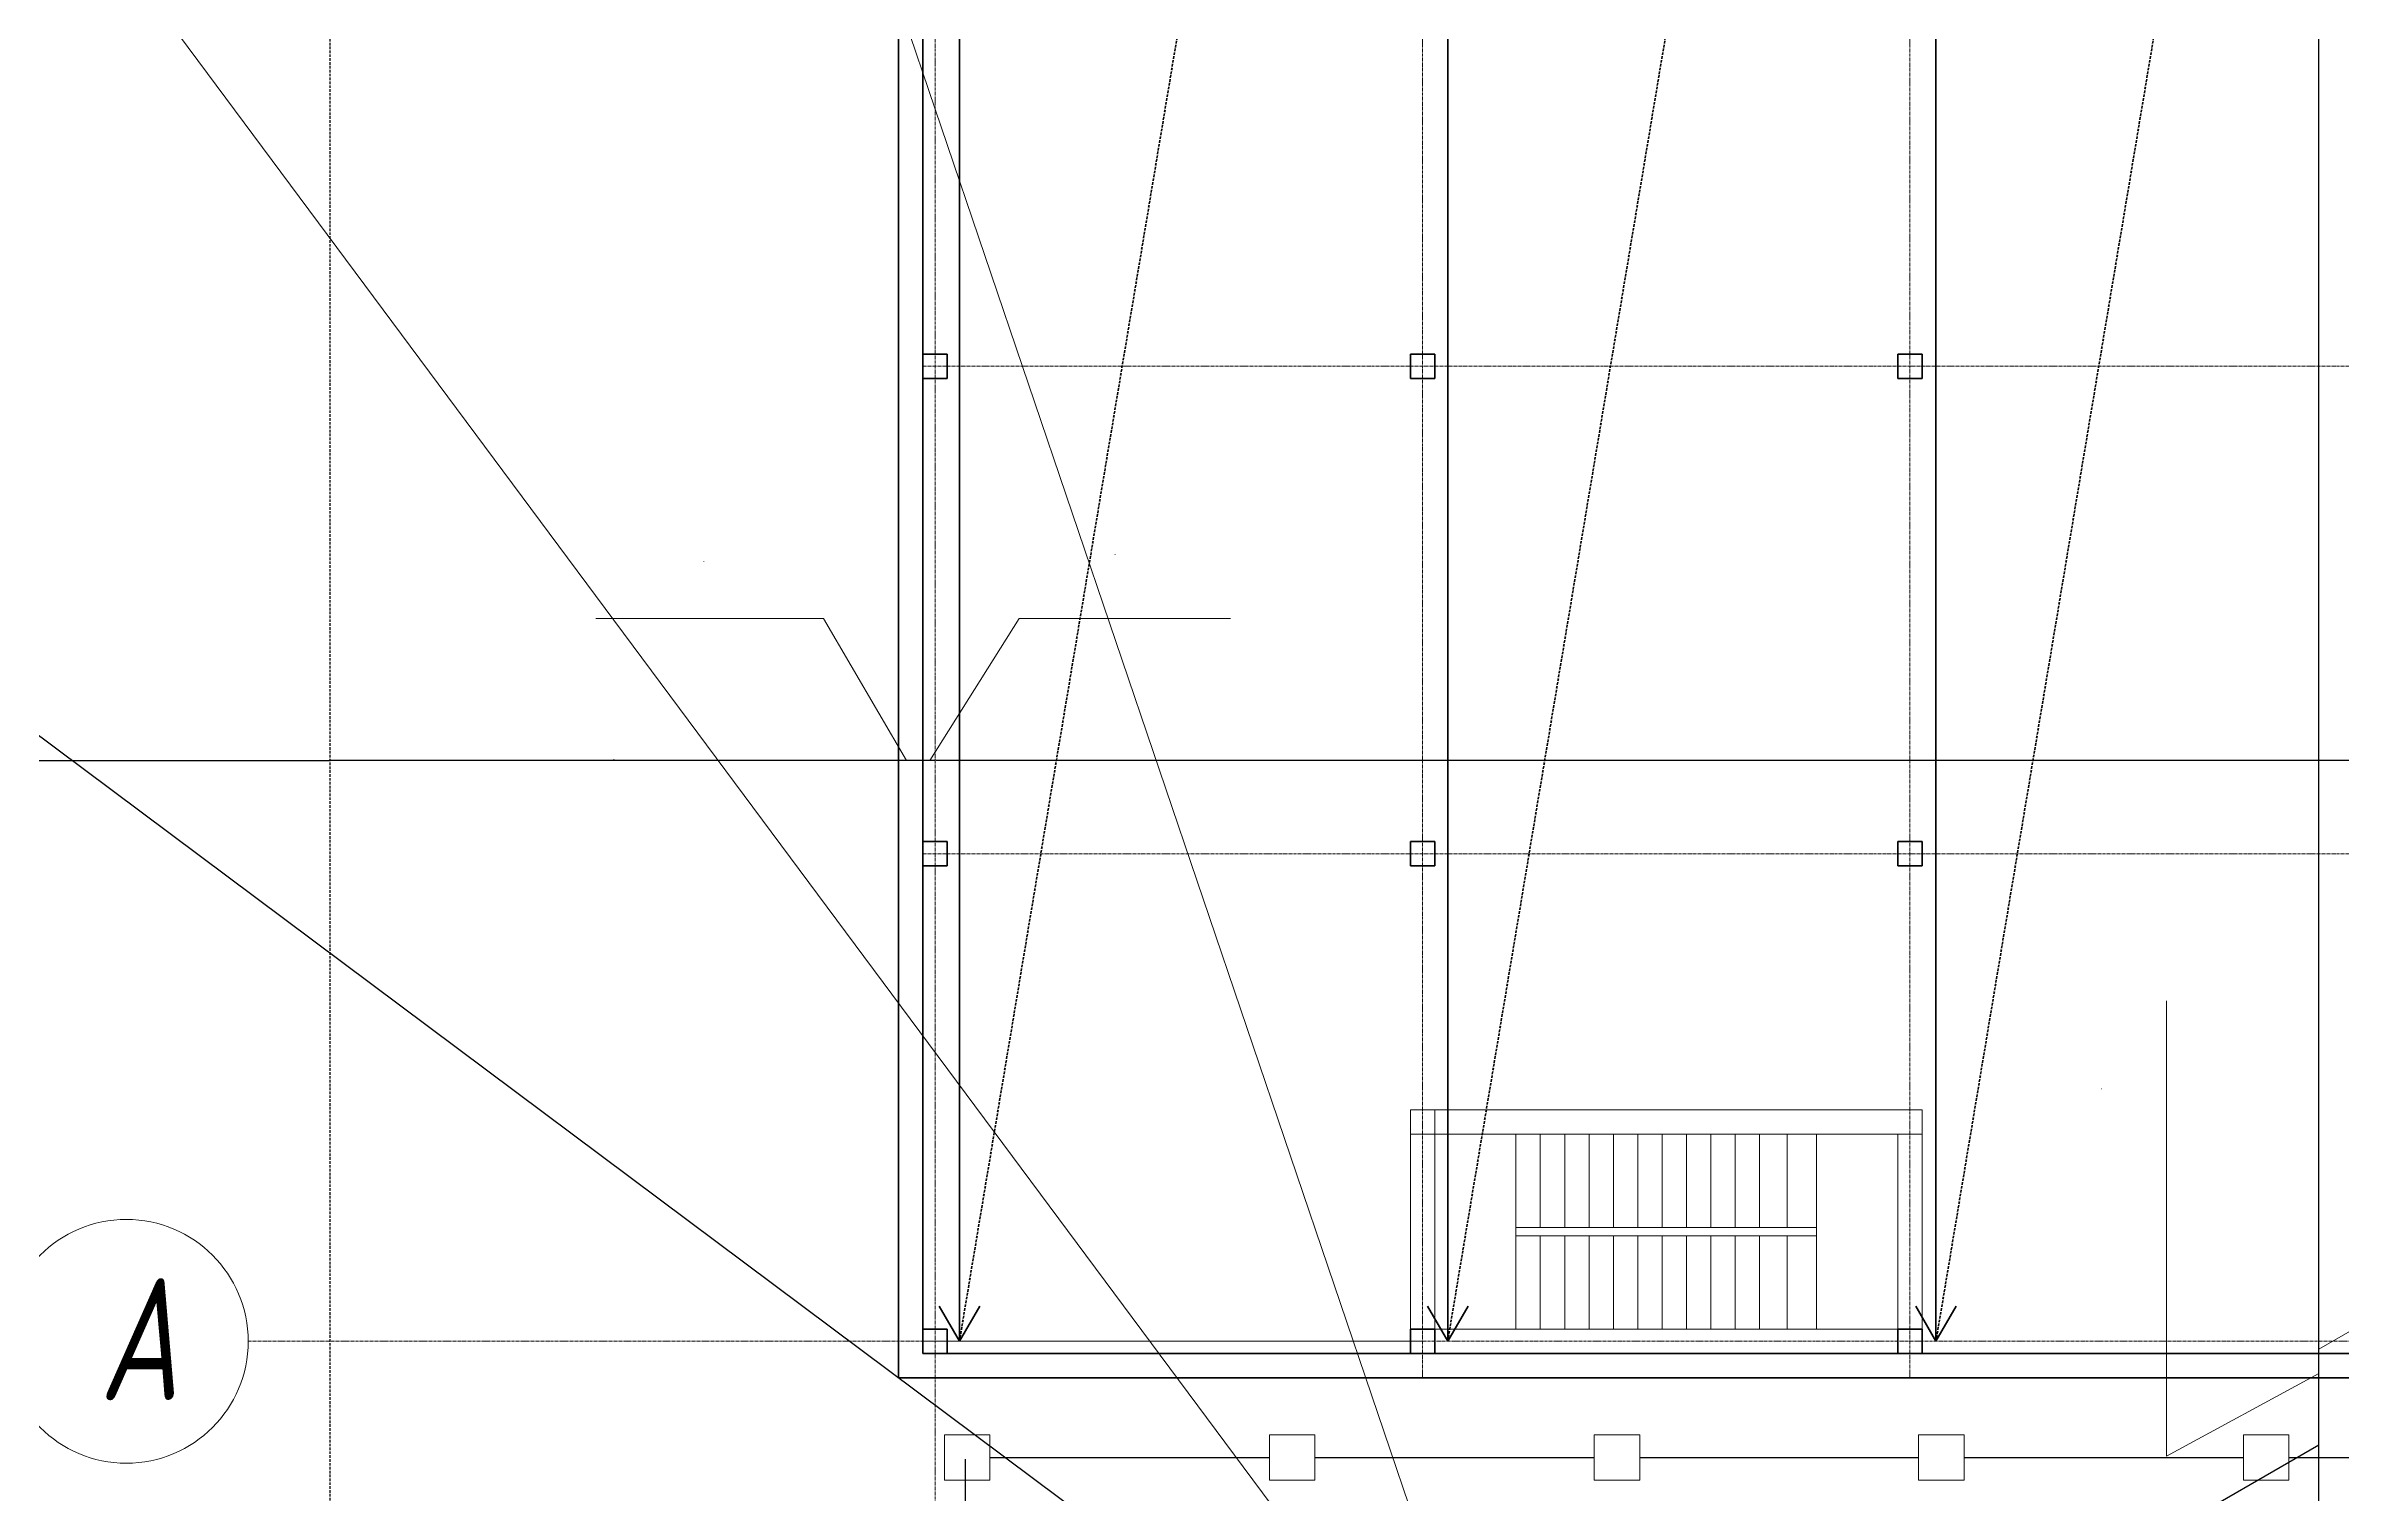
# Model space of a CAD drawing. Header units: millimetres. Extents: x -345369 to 252202, y 74562 to 424723.
# Drawn here: x -332013 to -326359, y 220727 to 224291 of the extents above; entities that cross this region are included whole.
import ezdxf

# ---------------------------------------------------------------- set-up
doc = ezdxf.new("R2010")
doc.units = ezdxf.units.MM
for name, pattern in [('DASHED2', [9.525, 6.35, -3.175]), ('DASHEDX2', [38.1, 25.4, -12.7]), ('GOST2.303 6', [12, 8, -1.5, 1, -1.5]), ('невидимая', [9.525, 6.35, -3.175])]:
    doc.linetypes.add(name, pattern=pattern)
doc.styles.add('2.5', font='isocpeur.TTF', dxfattribs={"height": 2})
doc.styles.add('3 мм', font='simplex.shx', dxfattribs={"width": 0.7, "oblique": 10, "height": 3})
doc.dimstyles.new('М500 стройгенп', dxfattribs={"dimtxt": 2, "dimasz": 2, "dimexe": 1.25, "dimexo": 0.625, "dimtad": 1, "dimlfac": 500, "dimtxsty": '2.5', "dimblk": 'ARCHTICK', "dimcen": 2.5, "dimadec": 0, "dimazin": 0, "dimtfac": 1, "dimtmove": 0, "dimatfit": 3, "dimfxl": 1, "dimarcsym": 0})

# ---------------------------------------------------------------- blocks, each defined once
blk = doc.blocks.new('_ArchTick')
at = {"color": 0, "linetype": 'ByBlock', "const_width": 0.15}
blk.add_lwpolyline([(-0.5, -0.5), (0.5, 0.5)], dxfattribs=at)
blk = doc.blocks.new('*D576')
at = {"color": 0, "lineweight": -2, "transparency": 16777216}
for p, q in [((-329820.6, 222533.2), (-329820.6, 222533.8)), ((-308023.4, 222532.5), (-329820.6, 222532.5)), ((-308023.4, 222533.2), (-308023.4, 222533.8))]:
    blk.add_line(p, q, dxfattribs=at)
at = {"layer": 'Defpoints', "color": 0, "transparency": 16777216}
for p in [(-329820.6, 222532.5), (-329820.6, 222532.5), (-308023.4, 222532.5)]:
    blk.add_point(p, dxfattribs=at)
at = {"color": 0, "lineweight": -2, "transparency": 16777216, "xscale": 2, "yscale": 2, "zscale": 2, "rotation": 180}
blk.add_blockref('_ArchTick', (-329820.6, 222532.5), dxfattribs=at)
at = {"color": 0, "lineweight": -2, "transparency": 16777216, "xscale": 2, "yscale": 2, "zscale": 2}
blk.add_blockref('_ArchTick', (-308023.4, 222532.5), dxfattribs=at)
at = {"color": 0, "lineweight": 15, "transparency": 16777216, "insert": (-318922, 222534.2), "char_height": 2, "attachment_point": 5, "style": '2.5'}
blk.add_mtext('109000', dxfattribs=at)
blk = doc.blocks.new('*D627')
at = {"color": 0, "lineweight": -2, "transparency": 16777216}
for p, q in [((-331313.4, 222532.4), (-331313.4, 222533.8)), ((-329913.4, 222532.5), (-331313.4, 222532.5)), ((-329913.4, 222532.4), (-329913.4, 222533.8))]:
    blk.add_line(p, q, dxfattribs=at)
at = {"layer": 'Defpoints', "color": 0, "transparency": 16777216}
for p in [(-331313.4, 222532.5), (-331313.4, 222531.7), (-329913.4, 222531.7)]:
    blk.add_point(p, dxfattribs=at)
at = {"color": 0, "lineweight": -2, "transparency": 16777216, "xscale": 2, "yscale": 2, "zscale": 2, "rotation": 180}
blk.add_blockref('_ArchTick', (-331313.4, 222532.5), dxfattribs=at)
at = {"color": 0, "lineweight": -2, "transparency": 16777216, "xscale": 2, "yscale": 2, "zscale": 2}
blk.add_blockref('_ArchTick', (-329913.4, 222532.5), dxfattribs=at)
at = {"color": 0, "lineweight": 15, "transparency": 16777216, "insert": (-330613.4, 222534.2), "char_height": 2, "attachment_point": 5, "style": '2.5'}
blk.add_mtext('700000', dxfattribs=at)
blk = doc.blocks.new('*D628')
at = {"color": 0, "lineweight": -2, "transparency": 16777216}
for p, q in [((-338924.2, 222531.9), (-338924.2, 222530.5)), ((-331313.4, 222531.7), (-338924.2, 222531.7)), ((-331313.4, 222531.9), (-331313.4, 222530.5))]:
    blk.add_line(p, q, dxfattribs=at)
at = {"layer": 'Defpoints', "color": 0, "transparency": 16777216}
for p in [(-338924.2, 222532.5), (-338924.2, 222531.7), (-331313.4, 222532.5)]:
    blk.add_point(p, dxfattribs=at)
at = {"color": 0, "lineweight": -2, "transparency": 16777216, "xscale": 2, "yscale": 2, "zscale": 2, "rotation": 180}
blk.add_blockref('_ArchTick', (-338924.2, 222531.7), dxfattribs=at)
at = {"color": 0, "lineweight": -2, "transparency": 16777216, "xscale": 2, "yscale": 2, "zscale": 2}
blk.add_blockref('_ArchTick', (-331313.4, 222531.7), dxfattribs=at)
at = {"color": 0, "lineweight": 15, "transparency": 16777216, "insert": (-335118.8, 222533.4), "char_height": 2, "attachment_point": 5, "style": '2.5'}
blk.add_mtext('38000', dxfattribs=at)
blk = doc.blocks.new('*D580')
at = {"color": 0, "lineweight": -2, "transparency": 16777216}
for p, q in [((-326417, 221012.6), (-326417.6, 221012.6)), ((-326416.4, 220612.6), (-326416.4, 221012.6)), ((-326417, 220612.6), (-326417.6, 220612.6))]:
    blk.add_line(p, q, dxfattribs=at)
at = {"layer": 'Defpoints', "color": 0, "transparency": 16777216}
for p in [(-326416.4, 221012.6), (-326416.4, 221012.6), (-326416.4, 220612.6)]:
    blk.add_point(p, dxfattribs=at)
at = {"color": 0, "lineweight": -2, "transparency": 16777216, "xscale": 2, "yscale": 2, "zscale": 2}
for p, rotation in [((-326416.4, 221012.6), 90), ((-326416.4, 220612.6), 270)]:
    blk.add_blockref('_ArchTick', p, dxfattribs=dict(at, rotation=rotation))
at = {"color": 0, "lineweight": 15, "transparency": 16777216, "insert": (-326941.4, 220290.4), "char_height": 2, "attachment_point": 5, "rotation": 90, "style": '2.5'}
blk.add_mtext('200000', dxfattribs=at)
blk = doc.blocks.new('*D639')
at = {"color": 0, "lineweight": -2, "transparency": 16777216}
for p, q in [((-326416.4, 221102.6), (-326416.4, 228302.6)), ((-326415.8, 228302.6), (-326415.1, 228302.6)), ((-326417, 221102.6), (-326417.6, 221102.6))]:
    blk.add_line(p, q, dxfattribs=at)
at = {"layer": 'Defpoints', "color": 0, "transparency": 16777216}
for p in [(-326416.4, 228302.6), (-326416.4, 228302.6), (-326416.4, 221102.6)]:
    blk.add_point(p, dxfattribs=at)
at = {"color": 0, "lineweight": -2, "transparency": 16777216, "xscale": 2, "yscale": 2, "zscale": 2}
for p, rotation in [((-326416.4, 228302.6), 90), ((-326416.4, 221102.6), 270)]:
    blk.add_blockref('_ArchTick', p, dxfattribs=dict(at, rotation=rotation))
at = {"color": 0, "lineweight": 15, "transparency": 16777216, "insert": (-326418, 224702.6), "char_height": 2, "attachment_point": 5, "rotation": 90, "style": '2.5'}
blk.add_mtext('3600000', dxfattribs=at)
blk = doc.blocks.new('*D591')
at = {"color": 0, "lineweight": -2, "transparency": 16777216}
for p, q in [((-329852.9, 222533.2), (-329852.9, 222533.8)), ((-329822.9, 222532.5), (-329852.9, 222532.5)), ((-329822.9, 222533.2), (-329822.9, 222533.8))]:
    blk.add_line(p, q, dxfattribs=at)
at = {"layer": 'Defpoints', "color": 0, "transparency": 16777216}
for p in [(-329852.9, 222532.5), (-329852.9, 222532.5), (-329822.9, 222532.5)]:
    blk.add_point(p, dxfattribs=at)
at = {"color": 0, "lineweight": -2, "transparency": 16777216, "xscale": 2, "yscale": 2, "zscale": 2, "rotation": 180}
blk.add_blockref('_ArchTick', (-329852.9, 222532.5), dxfattribs=at)
at = {"color": 0, "lineweight": -2, "transparency": 16777216, "xscale": 2, "yscale": 2, "zscale": 2}
blk.add_blockref('_ArchTick', (-329822.9, 222532.5), dxfattribs=at)
at = {"color": 0, "lineweight": 20, "transparency": 16777216, "insert": (-329381.3, 223039.8), "char_height": 2, "attachment_point": 5, "style": '2.5'}
blk.add_mtext('200', dxfattribs=at)
blk = doc.blocks.new('*D592')
at = {"color": 0, "lineweight": -2, "transparency": 16777216}
for p, q in [((-329912.9, 222533.2), (-329912.9, 222533.8)), ((-329852.9, 222532.5), (-329912.9, 222532.5)), ((-329852.9, 222533.2), (-329852.9, 222533.8))]:
    blk.add_line(p, q, dxfattribs=at)
at = {"layer": 'Defpoints', "color": 0, "transparency": 16777216}
for p in [(-329912.9, 222532.5), (-329912.9, 222532.5), (-329852.9, 222532.5)]:
    blk.add_point(p, dxfattribs=at)
at = {"color": 0, "lineweight": -2, "transparency": 16777216, "xscale": 2, "yscale": 2, "zscale": 2, "rotation": 180}
blk.add_blockref('_ArchTick', (-329912.9, 222532.5), dxfattribs=at)
at = {"color": 0, "lineweight": -2, "transparency": 16777216, "xscale": 2, "yscale": 2, "zscale": 2}
blk.add_blockref('_ArchTick', (-329852.9, 222532.5), dxfattribs=at)
at = {"color": 0, "lineweight": 20, "transparency": 16777216, "insert": (-330395.6, 223021.5), "char_height": 2, "attachment_point": 5, "style": '2.5'}
blk.add_mtext('30000', dxfattribs=at)
blk = doc.blocks.new('*D597')
at = {"color": 0, "lineweight": -2, "transparency": 16777216}
for p, q in [((-326417, 221072.6), (-326417.6, 221072.6)), ((-326416.4, 221012.6), (-326416.4, 221072.6)), ((-326417, 221012.6), (-326417.6, 221012.6))]:
    blk.add_line(p, q, dxfattribs=at)
at = {"layer": 'Defpoints', "color": 0, "transparency": 16777216}
for p in [(-326416.4, 221072.6), (-326416.4, 221072.6), (-326416.4, 221012.6)]:
    blk.add_point(p, dxfattribs=at)
at = {"color": 0, "lineweight": -2, "transparency": 16777216, "xscale": 2, "yscale": 2, "zscale": 2}
for p, rotation in [((-326416.4, 221072.6), 90), ((-326416.4, 221012.6), 270)]:
    blk.add_blockref('_ArchTick', p, dxfattribs=dict(at, rotation=rotation))
at = {"color": 0, "lineweight": 20, "transparency": 16777216, "insert": (-326951, 221725.1), "char_height": 2, "attachment_point": 5, "rotation": 90, "style": '2.5'}
blk.add_mtext('30000', dxfattribs=at)
blk = doc.blocks.new('*D598')
at = {"color": 0, "lineweight": -2, "transparency": 16777216}
for p, q in [((-326417, 221102.6), (-326417.6, 221102.6)), ((-326417, 221072.6), (-326417.6, 221072.6)), ((-326416.4, 221072.6), (-326416.4, 221102.6))]:
    blk.add_line(p, q, dxfattribs=at)
at = {"layer": 'Defpoints', "color": 0, "transparency": 16777216}
for p in [(-326416.4, 221102.6), (-326416.4, 221102.6), (-326416.4, 221072.6)]:
    blk.add_point(p, dxfattribs=at)
at = {"color": 0, "lineweight": -2, "transparency": 16777216, "xscale": 2, "yscale": 2, "zscale": 2}
for p, rotation in [((-326416.4, 221102.6), 90), ((-326416.4, 221072.6), 270)]:
    blk.add_blockref('_ArchTick', p, dxfattribs=dict(at, rotation=rotation))
at = {"color": 0, "lineweight": 20, "transparency": 16777216, "insert": (-326207.1, 221635.4), "char_height": 2, "attachment_point": 5, "rotation": 90, "style": '2.5'}
blk.add_mtext('200', dxfattribs=at)
blk = doc.blocks.new('*D600')
at = {"color": 0, "lineweight": -2, "transparency": 16777216}
for p, q in [((-308023.4, 223598), (-308023.4, 219166.8)), ((-329823.4, 219654.9), (-329823.4, 219166.8)), ((-329823.4, 219168), (-308023.4, 219168))]:
    blk.add_line(p, q, dxfattribs=at)
at = {"layer": 'Defpoints', "color": 0, "transparency": 16777216}
for p in [(-308023.4, 223598.7), (-329823.4, 219655.5), (-308023.4, 219168)]:
    blk.add_point(p, dxfattribs=at)
at = {"color": 0, "lineweight": -2, "transparency": 16777216, "xscale": 2, "yscale": 2, "zscale": 2, "rotation": 180}
blk.add_blockref('_ArchTick', (-329823.4, 219168), dxfattribs=at)
at = {"color": 0, "lineweight": -2, "transparency": 16777216, "xscale": 2, "yscale": 2, "zscale": 2}
blk.add_blockref('_ArchTick', (-308023.4, 219168), dxfattribs=at)
at = {"color": 0, "lineweight": 20, "transparency": 16777216, "insert": (-318923.4, 219169.6), "char_height": 2, "attachment_point": 5, "style": '2.5'}
blk.add_mtext('10900000', dxfattribs=at)

msp = doc.modelspace()

# ---------------------------------------------------------------- linework, layer by layer
at = {"linetype": 'DASHED2', "lineweight": 25}
msp.add_line((-331313.408323, 229794.620601), (-331313.408323, 219612.578109), dxfattribs=at)
at = {"lineweight": 15}
for q in [(-335003.908155, 228782.743767), (-331158.094645, 228066.481928)]:
    msp.add_line((-328372.904858, 219862.578109), q, dxfattribs=at)
at = {"lineweight": 35}
for p, q in [((-329913.408323, 228394.620601), (-329913.408323, 221012.578109)), ((-329853.408323, 221072.578109), (-329853.408323, 228332.578109)), ((-329853.408323, 223532.578109), (-329793.408323, 223532.578109)), ((-329793.408323, 223532.578109), (-329793.408323, 223472.578109)), ((-328653.408323, 223532.578109), (-328593.408323, 223532.578109)), ((-328653.408323, 223472.578109), (-328653.408323, 223532.578109)), ((-328593.408323, 223532.578109), (-328593.408323, 223472.578109)), ((-327453.408323, 223532.578109), (-327393.408323, 223532.578109)), ((-327453.408323, 223472.578109), (-327453.408323, 223532.578109)), ((-327393.408323, 223532.578109), (-327393.408323, 223472.578109)), ((-329793.408323, 223472.578109), (-329853.408323, 223472.578109)), ((-328593.408323, 223472.578109), (-328653.408323, 223472.578109)), ((-327393.408323, 223472.578109), (-327453.408323, 223472.578109)), ((-329853.408323, 222332.578109), (-329793.408323, 222332.578109)), ((-329793.408323, 222332.578109), (-329793.408323, 222272.578109)), ((-328653.408323, 222332.578109), (-328593.408323, 222332.578109)), ((-328653.408323, 222272.578109), (-328653.408323, 222332.578109)), ((-328593.408323, 222332.578109), (-328593.408323, 222272.578109)), ((-327453.408323, 222332.578109), (-327393.408323, 222332.578109)), ((-327453.408323, 222272.578109), (-327453.408323, 222332.578109)), ((-327393.408323, 222332.578109), (-327393.408323, 222272.578109)), ((-329793.408323, 222272.578109), (-329853.408323, 222272.578109)), ((-328593.408323, 222272.578109), (-328653.408323, 222272.578109)), ((-327393.408323, 222272.578109), (-327453.408323, 222272.578109)), ((-329853.408323, 221132.578109), (-329793.408323, 221132.578109)), ((-329793.408323, 221132.578109), (-329793.408323, 221072.578109)), ((-328653.408323, 221132.578109), (-328593.408323, 221132.578109)), ((-328653.408323, 221072.578109), (-328653.408323, 221132.578109)), ((-328593.408323, 221132.578109), (-328593.408323, 221072.578109)), ((-327453.408323, 221132.578109), (-327393.408323, 221132.578109)), ((-327453.408323, 221072.578109), (-327453.408323, 221132.578109)), ((-327393.408323, 221132.578109), (-327393.408323, 221072.578109)), ((-309473.625442, 221072.578109), (-329853.408323, 221072.578109)), ((-309473.625442, 221072.578109), (-329853.408323, 221072.578109)), ((-328593.408323, 221072.578109), (-328653.408323, 221072.578109)), ((-327393.408323, 221072.578109), (-327453.408323, 221072.578109)), ((-329913.408323, 221012.578109), (-309489.702141, 221012.578109))]:
    msp.add_line(p, q, dxfattribs=at)
at = {"linetype": 'GOST2.303 6', "lineweight": 20}
for p, q in [((-329823.408323, 220184.966747), (-329823.408323, 228302.578109)), ((-328623.408323, 221012.578109), (-328623.408323, 228302.578109)), ((-327423.408323, 221012.578109), (-327423.408323, 228302.578109)), ((-329853.408323, 223502.578109), (-308822.519115, 223502.578109)), ((-329853.408323, 222302.578109), (-309144.053104, 222302.578109)), ((-331514.857597, 221102.578109), (-328623.408323, 221102.578109)), ((-329853.408323, 221102.578109), (-328623.408323, 221102.578109)), ((-329823.408323, 221102.578109), (-309465.587092, 221102.578109)), ((-329823.408323, 221102.578109), (-309465.587092, 221102.578109))]:
    msp.add_line(p, q, dxfattribs=at)
at = {"lineweight": 50}
for p, q in [((-329763.634076, 221102.578109), (-329763.634076, 228302.578109)), ((-328561.387593, 221102.578109), (-328561.387593, 228302.578109)), ((-327359.14111, 221102.578109), (-327359.14111, 228302.578109)), ((-329763.634076, 221102.578109), (-329813.634076, 221189.180649)), ((-329763.634076, 221102.578109), (-329713.634076, 221189.180649)), ((-328561.387593, 221102.578109), (-328611.387593, 221189.180649)), ((-328561.387593, 221102.578109), (-328511.387593, 221189.180649)), ((-327359.14111, 221102.578109), (-327409.14111, 221189.180649)), ((-327359.14111, 221102.578109), (-327309.14111, 221189.180649))]:
    msp.add_line(p, q, dxfattribs=at)
at = {"linetype": 'невидимая', "lineweight": 50}
for p, q in [((-329763.634076, 221102.578109), (-328561.387593, 228302.578109)), ((-328561.387593, 221102.578109), (-327359.14111, 228302.578109)), ((-327359.14111, 221102.578109), (-326156.894628, 228302.578109))]:
    msp.add_line(p, q, dxfattribs=at)
at = {"lineweight": 30}
msp.add_line((-328372.904858, 219862.578109), (-337283.813583, 226514.653402), dxfattribs=at)
at = {"lineweight": 20}
for p, q in [((-330098.516614, 222881.994806), (-330658.652356, 222881.994806)), ((-329893.550786, 222532.541663), (-330098.516614, 222881.994806)), ((-329836.536312, 222532.541663), (-329616.7178, 222881.994806)), ((-329616.7178, 222881.994806), (-329096.406527, 222881.994806)), ((-326791.399816, 220820.285681), (-326791.399816, 221940.980234)), ((-328653.408323, 221672.578109), (-328653.408323, 221072.578109)), ((-328653.408323, 221672.578109), (-327393.408323, 221672.578109)), ((-328593.408323, 221132.578109), (-328593.408323, 221672.578109)), ((-328593.408323, 221672.578109), (-328593.408323, 221132.578109)), ((-327393.408323, 221672.578109), (-327393.408323, 221072.578109)), ((-328653.408323, 221612.578109), (-327393.408323, 221612.578109)), ((-328393.408323, 221132.578109), (-328393.408323, 221612.578109)), ((-328333.408323, 221382.578109), (-328333.408323, 221612.578109)), ((-328273.408323, 221382.578109), (-328273.408323, 221612.578109)), ((-328213.408323, 221382.578109), (-328213.408323, 221612.578109)), ((-328153.408323, 221382.578109), (-328153.408323, 221612.578109)), ((-328093.408323, 221382.578109), (-328093.408323, 221612.578109)), ((-328033.408323, 221382.578109), (-328033.408323, 221612.578109)), ((-327973.408323, 221382.578109), (-327973.408323, 221612.578109)), ((-327913.408323, 221382.578109), (-327913.408323, 221612.578109)), ((-327853.408323, 221382.578109), (-327853.408323, 221612.578109)), ((-327793.408323, 221382.578109), (-327793.408323, 221612.578109)), ((-327725.653548, 221382.578109), (-327725.653548, 221612.578109)), ((-327653.408323, 221132.578109), (-327653.408323, 221612.578109)), ((-327453.408323, 221612.578109), (-327453.408323, 221132.578109)), ((-328393.408323, 221382.578109), (-327653.408323, 221382.578109)), ((-328393.408323, 221362.578109), (-327653.408323, 221362.578109)), ((-328333.408323, 221132.578109), (-328333.408323, 221362.578109)), ((-328273.408323, 221132.578109), (-328273.408323, 221362.578109)), ((-328213.408323, 221132.578109), (-328213.408323, 221362.578109)), ((-328153.408323, 221132.578109), (-328153.408323, 221362.578109)), ((-328093.408323, 221132.578109), (-328093.408323, 221362.578109)), ((-328033.408323, 221132.578109), (-328033.408323, 221362.578109)), ((-327973.408323, 221132.578109), (-327973.408323, 221362.578109)), ((-327913.408323, 221132.578109), (-327913.408323, 221362.578109)), ((-327853.408323, 221132.578109), (-327853.408323, 221362.578109)), ((-327793.408323, 221132.578109), (-327793.408323, 221362.578109)), ((-327725.653548, 221132.578109), (-327725.653548, 221362.578109)), ((-326416.399816, 221083.131013), (-326041.399816, 221298.681064)), ((-328653.408323, 221132.578109), (-327393.408323, 221132.578109)), ((-328593.408323, 221132.578109), (-327453.408323, 221132.578109)), ((-328593.408323, 221132.578109), (-328293.408323, 221132.578109)), ((-328593.408323, 221132.578109), (-328443.408323, 221132.578109)), ((-328593.408323, 221132.578109), (-328393.408323, 221132.578109)), ((-328393.408323, 221132.578109), (-328333.408323, 221132.578109)), ((-327453.408323, 221132.578109), (-327653.408323, 221132.578109)), ((-328653.408323, 221072.578109), (-327393.408323, 221072.578109)), ((-326791.399816, 220820.285681), (-326416.399816, 221023.668326)), ((-328888.443581, 220872.654223), (-329000.443394, 220872.654223)), ((-327289.974108, 220872.654223), (-327401.973921, 220872.654223)), ((-329688.442247, 220816.654316), (-329000.443394, 220816.654316)), ((-328888.443581, 220816.654316), (-328200.444727, 220816.654316)), ((-327289.974108, 220816.654316), (-326601.975255, 220816.654316))]:
    msp.add_line(p, q, dxfattribs=at)
at = {"lineweight": 13}
for p, q in [((-329688.442247, 220872.654223), (-329800.442061, 220872.654223)), ((-329800.442061, 220872.654223), (-329800.442061, 220760.654409)), ((-329688.442247, 220760.654409), (-329688.442247, 220872.654223)), ((-329000.443394, 220872.654223), (-329000.443394, 220760.654409)), ((-328888.443581, 220760.654409), (-328888.443581, 220872.654223)), ((-328088.444914, 220872.654223), (-328200.444727, 220872.654223)), ((-328200.444727, 220872.654223), (-328200.444727, 220760.654409)), ((-328088.444914, 220760.654409), (-328088.444914, 220872.654223)), ((-327401.973921, 220872.654223), (-327401.973921, 220760.654409)), ((-327289.974108, 220760.654409), (-327289.974108, 220872.654223)), ((-326489.975441, 220872.654223), (-326601.975255, 220872.654223)), ((-326601.975255, 220872.654223), (-326601.975255, 220760.654409)), ((-326489.975441, 220760.654409), (-326489.975441, 220872.654223)), ((-329800.442061, 220760.654409), (-329688.442247, 220760.654409)), ((-329000.443394, 220760.654409), (-328888.443581, 220760.654409)), ((-328200.444727, 220760.654409), (-328088.444914, 220760.654409)), ((-327401.973921, 220760.654409), (-327289.974108, 220760.654409)), ((-326601.975255, 220760.654409), (-326489.975441, 220760.654409))]:
    msp.add_line(p, q, dxfattribs=at)
at = {"lineweight": 25}
for p, q in [((-326416.399816, 220846.713076), (-326791.399816, 220630.206725)), ((-329748.408323, 218968.578016), (-329748.408323, 220812.578109)), ((-329688.442247, 220816.654316), (-329000.443394, 220816.654316)), ((-328888.443581, 220816.654316), (-328200.444727, 220816.654316)), ((-328088.444914, 220816.654316), (-327401.973921, 220816.654316)), ((-327289.974108, 220816.654316), (-326601.975255, 220816.654316)), ((-326489.975441, 220816.654316), (-325796.865356, 220816.654316))]:
    msp.add_line(p, q, dxfattribs=at)
at = {"lineweight": 20}
msp.add_circle((-331814.857597, 221102.578109), 300, dxfattribs=at)
at = {"linetype": 'DASHEDX2', "lineweight": 30}
msp.add_arc((-328372.904858, 219862.578109), 7200, 143.2583223815, 270, dxfattribs=at)
at = {"lineweight": 30}
msp.add_arc((-328372.904858, 219862.578109), 4750, 143.258322381, 270, dxfattribs=at)

# ---------------------------------------------------------------- texts
at = {"lineweight": 20, "insert": (-331881.607473, 221257.971312), "char_height": 300, "attachment_point": 1, "style": '3 мм'}
msp.add_mtext_dynamic_manual_height_columns('А', width=19.8928994, gutter_width=15, heights=[0], dxfattribs=at)

# ---------------------------------------------------------------- dimensions: what is measured, and where the dimension line sits
at = {"lineweight": 15}
dim = msp.add_linear_dim(base=(-326416.399816, 228302.578109), p1=(-326416.399816, 221102.578109), p2=(-326416.399816, 228302.578109), angle=90, dimstyle='М500 стройгенп', dxfattribs=at)
dim.commit()
dim.dimension.update_dxf_attribs({"geometry": '*D639', "text_midpoint": (-326418.024816, 224702.578109)})
at = {"lineweight": 20}
dim = msp.add_linear_dim(base=(-308023.4083229175, 219168.0014764365), p1=(-329823.4083229175, 219655.5497194861), p2=(-308023.4083229175, 223598.6552932748), dimstyle='М500 стройгенп', dxfattribs=at)
dim.commit()
dim.dimension.update_dxf_attribs({"geometry": '*D600', "text_midpoint": (-318923.4083229175, 219169.6264764365)})
dim = msp.add_linear_dim(base=(-329852.947405, 222532.541663), p1=(-329822.947405, 222532.541663), p2=(-329852.947405, 222532.541663), text='200', dimstyle='М500 стройгенп', override={"dimtmove": 2}, dxfattribs=at)
dim.commit()
dim.dimension.update_dxf_attribs({"geometry": '*D591', "text_midpoint": (-329381.31429, 223039.767763), "dimtype": 160})
dim = msp.add_linear_dim(base=(-329912.947405, 222532.541663), p1=(-329852.947405, 222532.541663), p2=(-329912.947405, 222532.541663), dimstyle='М500 стройгенп', override={"dimtmove": 2}, dxfattribs=at)
dim.commit()
dim.dimension.update_dxf_attribs({"geometry": '*D592', "text_midpoint": (-330395.586565, 223021.458569), "dimtype": 160})
at = {"lineweight": 15}
for base, p1, p2, text, picture, middle in [((-338924.224375, 222531.741037), (-331313.408323, 222532.541663), (-338924.224375, 222532.541663), '38000', '*D628', (-335118.816349, 222533.366037)), ((-329820.586138, 222532.541663), (-308023.408323, 222532.541663), (-329820.586138, 222532.541663), '109000', '*D576', (-318921.99723, 222534.166663))]:
    dim = msp.add_linear_dim(base=base, p1=p1, p2=p2, text=text, dimstyle='М500 стройгенп', dxfattribs=at)
    dim.commit()
    dim.dimension.update_dxf_attribs({"geometry": picture, "text_midpoint": middle})
dim = msp.add_linear_dim(base=(-331313.408323, 222532.541663), p1=(-329913.408323, 222531.741037), p2=(-331313.408323, 222531.741037), dimstyle='М500 стройгенп', dxfattribs=at)
dim.commit()
dim.dimension.update_dxf_attribs({"geometry": '*D627', "text_midpoint": (-330613.408323, 222534.166663)})
at = {"lineweight": 20}
dim = msp.add_linear_dim(base=(-326416.399816, 221072.578109), p1=(-326416.399816, 221012.578109), p2=(-326416.399816, 221072.578109), angle=90, dimstyle='М500 стройгенп', override={"dimtmove": 2}, dxfattribs=at)
dim.commit()
dim.dimension.update_dxf_attribs({"geometry": '*D597', "text_midpoint": (-326950.962943, 221725.078109), "dimtype": 160})
dim = msp.add_linear_dim(base=(-326416.399816, 221102.578109), p1=(-326416.399816, 221072.578109), p2=(-326416.399816, 221102.578109), angle=90, text='200', dimstyle='М500 стройгенп', override={"dimtmove": 2}, dxfattribs=at)
dim.commit()
dim.dimension.update_dxf_attribs({"geometry": '*D598', "text_midpoint": (-326207.066143, 221635.445577), "dimtype": 160})
at = {"lineweight": 15}
dim = msp.add_linear_dim(base=(-326416.399816, 221012.578109), p1=(-326416.399816, 220612.578109), p2=(-326416.399816, 221012.578109), angle=90, dimstyle='М500 стройгенп', override={"dimtmove": 2}, dxfattribs=at)
dim.commit()
dim.dimension.update_dxf_attribs({"geometry": '*D580', "text_midpoint": (-326941.441466, 220290.438011), "dimtype": 160})

doc.saveas('drawing.dxf')
